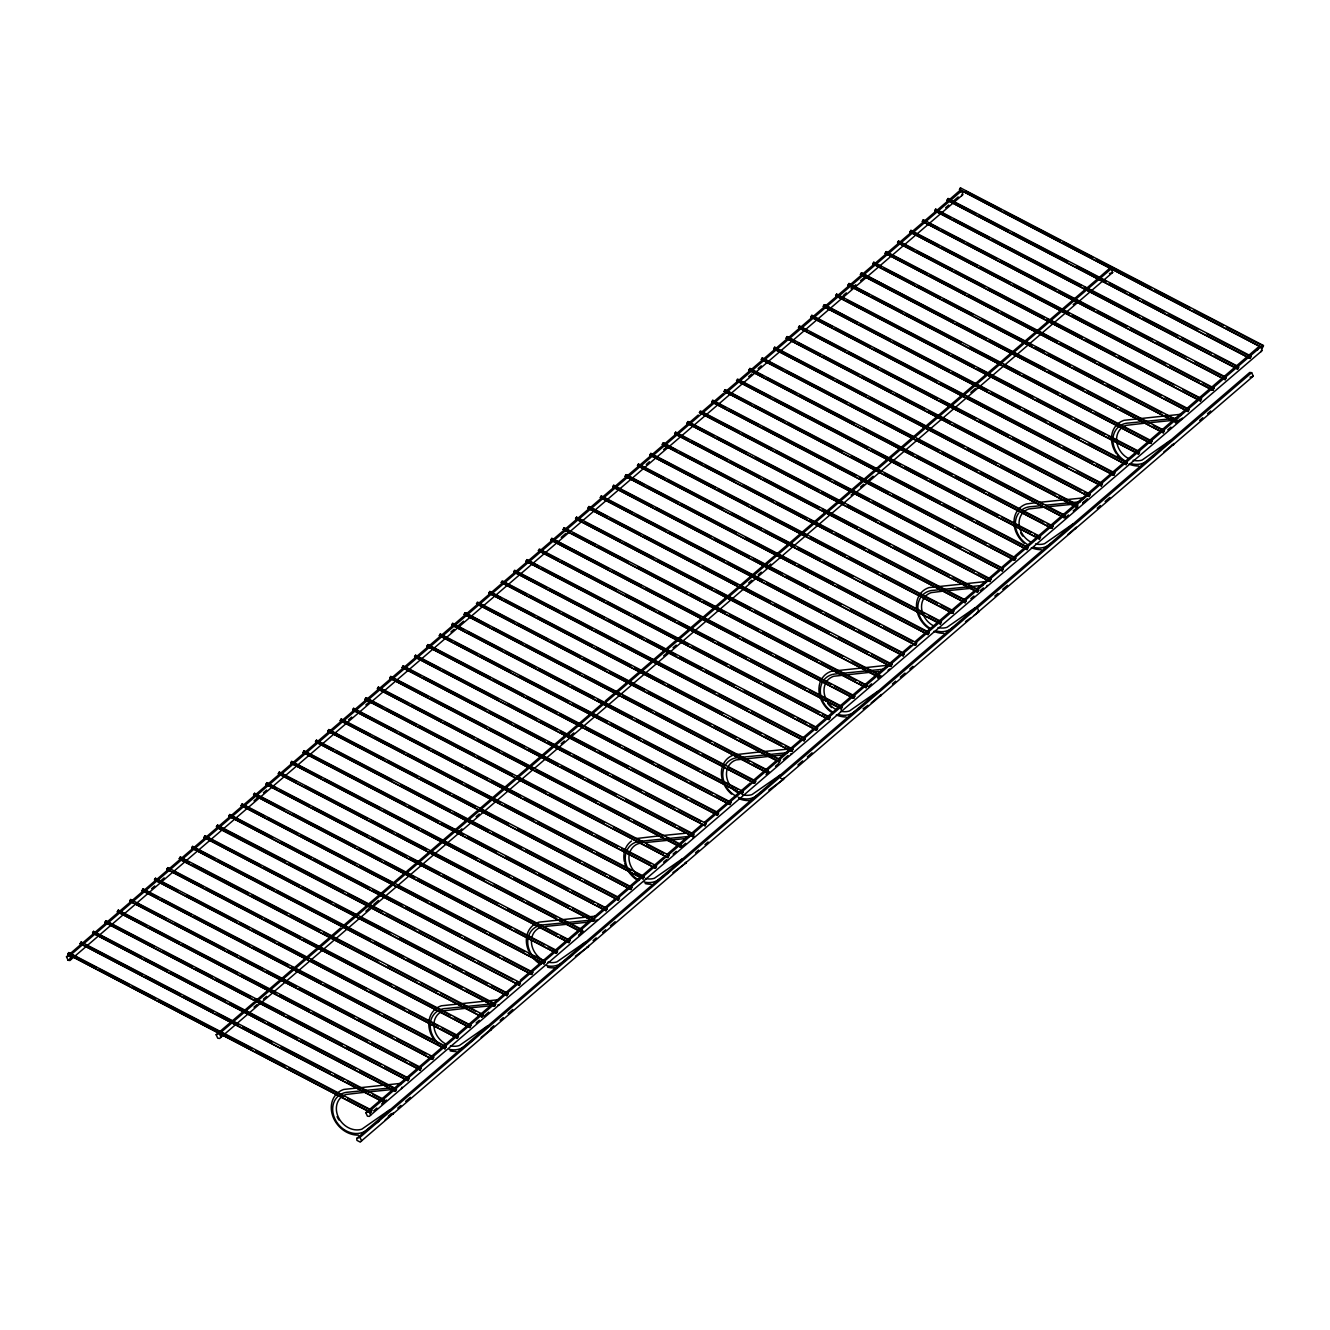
<?xml version="1.0" encoding="UTF-8"?>
<svg xmlns="http://www.w3.org/2000/svg" width="1330" height="1330" viewBox="0 0 1330 1330"><rect width="100%" height="100%" fill="white"/><g stroke="black" fill="none" stroke-linecap="round" stroke-linejoin="round"><path stroke-width="1.5" d="M67.813 954.242L370.704 1112.528L371.801 1110.234L68.794 952.596L68.279 953.294L67.813 954.242L370.704 1112.528M67.996 954.874L68.794 952.596M80.199 943.618L383.09 1101.905L384.187 1099.611L81.18 941.989L80.648 942.671L80.199 943.618L383.09 1101.905M92.585 932.995L395.476 1091.282L396.573 1088.987L93.566 931.366L93.034 932.047L92.585 932.995L395.476 1091.282M92.767 933.627L93.566 931.366M104.97 922.372L407.861 1080.658L408.958 1078.364L105.951 920.742L105.419 921.424L104.97 922.372L407.861 1080.658M105.153 923.003L105.951 920.742M117.356 911.748L420.247 1070.035L421.344 1067.757L118.337 910.119L117.805 910.801L117.356 911.748L420.247 1070.035M117.539 912.397L118.337 910.119M129.742 901.125L432.632 1059.412L433.73 1057.134L130.722 899.496L130.19 900.177L129.742 901.125L432.632 1059.412M142.127 890.518L445.018 1048.805L446.115 1046.511L143.108 888.872L142.576 889.571L142.127 890.518L445.018 1048.805M142.31 891.15L143.108 888.872M154.513 879.895L457.404 1038.181L458.484 1035.887L155.494 878.249L154.962 878.947L154.513 879.895L457.404 1038.181M154.696 880.527L155.494 878.249M166.898 869.271L469.789 1027.558L470.87 1025.264L167.879 867.642L167.347 868.324L166.898 869.271L469.789 1027.558M179.284 858.648L180.548 857.002L179.284 858.648L481.876 1016.951L482.69 1016.253L483.256 1014.64L180.265 857.019M191.67 848.025L494.561 1006.311L495.641 1004.017L192.65 846.395L192.119 847.077L191.67 848.025L494.561 1006.311M191.853 848.656L192.65 846.395M204.055 837.401L506.946 995.688L508.027 993.41L205.036 835.772L204.504 836.454L204.055 837.401L506.946 995.688M204.238 838.05L205.036 835.772M216.441 826.778L217.704 825.132L216.441 826.778L519.033 985.098L519.847 984.383L520.412 982.787L217.422 825.149M228.826 816.171L531.701 974.458L532.798 972.163L229.807 814.525L229.275 815.224L228.826 816.171L531.701 974.458M228.993 816.803L229.807 814.525M241.212 805.548L544.086 963.834L545.184 961.54L242.176 803.918L241.661 804.6L241.212 805.548L544.086 963.834M241.378 806.18L242.176 803.918M253.581 794.924L556.472 953.211L557.569 950.917L254.562 793.295L254.047 793.977L253.581 794.924L556.472 953.211M253.764 795.556L254.562 793.295M265.967 784.301L568.858 942.588L569.955 940.293L266.948 782.672L266.432 783.353L265.967 784.301L568.858 942.588M266.15 784.933L266.948 782.672M278.352 773.678L581.243 931.964L582.341 929.67L279.333 772.048L278.818 772.73L278.352 773.678L581.243 931.964M278.535 774.326L279.333 772.048M290.738 763.054L593.629 921.341L594.726 919.063L291.719 761.425L291.204 762.107L290.738 763.054L593.629 921.341M290.921 763.703L291.719 761.425M303.124 752.431L606.014 910.717L607.112 908.44L304.104 750.802L303.572 751.483L303.124 752.431L606.014 910.717M303.307 753.079L304.104 750.802M315.509 741.824L618.4 900.111L619.497 897.817L316.49 740.178L315.958 740.876L315.509 741.824L618.4 900.111M315.692 742.456L316.49 740.178M327.895 731.201L630.786 889.487L631.883 887.193L328.876 729.572L328.344 730.253L327.895 731.201L630.786 889.487M328.078 731.832L328.876 729.572M340.281 720.577L643.171 878.864L644.269 876.57L341.261 718.948L340.729 719.63L340.281 720.577L643.171 878.864M340.463 721.209L341.261 718.948M352.666 709.954L655.557 868.241L656.654 865.946L353.647 708.325L353.115 709.006L352.666 709.954L655.557 868.241M352.849 710.586L353.647 708.325M365.052 699.331L667.943 857.617L669.04 855.323L366.033 697.701L365.501 698.383L365.052 699.331L667.943 857.617M365.235 699.979L366.033 697.701M377.437 688.707L680.328 846.994L681.426 844.716L378.418 687.078L377.886 687.76L377.437 688.707L680.328 846.994M377.62 689.356L378.418 687.078M389.823 678.101L692.714 836.37L693.794 834.093L390.804 676.455L390.272 677.136L389.823 678.101L692.714 836.37M390.006 678.732L390.804 676.455M402.209 667.477L705.1 825.764L706.18 823.47L403.19 665.831L402.658 666.53L402.209 667.477L705.1 825.764M402.392 668.109L403.19 665.831M414.594 656.854L717.485 815.14L718.566 812.846L415.575 655.225L415.043 655.906L414.594 656.854L717.485 815.14M414.777 657.486L415.575 655.225M426.98 646.23L729.871 804.517L730.951 802.223L427.961 644.601L427.429 645.283L426.98 646.23L729.871 804.517M427.163 646.862L427.961 644.601M439.365 635.607L742.256 793.894L743.337 791.599L440.346 633.978L439.814 634.659L439.365 635.607L742.256 793.894M451.751 624.984L754.625 783.27L755.723 780.976L452.732 623.354L452.2 624.036L451.751 624.984L754.625 783.27M464.137 614.36L767.011 772.647L768.108 770.369L465.118 612.731L464.586 613.413L464.137 614.36L767.011 772.647M476.522 603.754L779.397 762.024L780.494 759.746L477.487 602.108L476.971 602.789L476.522 603.754L779.397 762.024M488.891 593.13L791.782 751.417L792.88 749.123L489.872 591.484L489.357 592.183L488.891 593.13L791.782 751.417M501.277 582.507L804.168 740.793L805.265 738.499L502.258 580.877L501.743 581.559L501.277 582.507L804.168 740.793M513.663 571.883L816.554 730.17L817.651 727.876L514.644 570.254L514.128 570.936L513.663 571.883L816.554 730.17M526.048 561.26L828.939 719.547L830.036 717.252L527.029 559.631L526.514 560.312L526.048 561.26L828.939 719.547M538.434 550.637L841.325 708.923L842.422 706.646L539.415 549.007L538.883 549.689L538.434 550.637L841.325 708.923M550.82 540.013L853.71 698.3L854.808 696.022L551.8 538.384L551.268 539.066L550.82 540.013L853.71 698.3M563.205 529.407L866.096 687.693L867.193 685.399L564.186 527.761L563.654 528.459L563.205 529.407L866.096 687.693M575.591 518.783L878.482 677.07L879.579 674.776L576.572 517.154L576.04 517.836L575.591 518.783L878.482 677.07M587.976 508.16L890.867 666.446L891.965 664.152L588.957 506.531L588.425 507.212L587.976 508.16L890.867 666.446M600.362 497.536L903.253 655.823L904.35 653.529L601.343 495.907L600.811 496.589L600.362 497.536L903.253 655.823M612.748 486.913L915.639 645.2L916.719 642.905L613.729 485.284L613.197 485.965L612.748 486.913L915.639 645.2M625.133 476.29L928.024 634.576L929.105 632.299L626.114 474.66L625.582 475.342L625.133 476.29L928.024 634.576M637.519 465.666L940.41 623.953L941.49 621.675L638.5 464.037L637.968 464.719L637.519 465.666L940.41 623.953M637.702 466.315L638.5 464.037M649.905 455.06L952.795 613.346L953.876 611.052L650.885 453.414L650.353 454.112L649.905 455.06L952.795 613.346M662.29 444.436L965.181 602.723L966.262 600.429L663.271 442.807L662.739 443.488L662.29 444.436L965.181 602.723M674.676 433.813L977.55 592.099L978.647 589.805L675.657 432.183L675.125 432.865L674.676 433.813L977.55 592.099M674.859 434.445L675.657 432.183M687.061 423.189L989.936 581.476L991.033 579.182L688.042 421.56L687.51 422.242L687.061 423.189L989.936 581.476M699.447 412.566L1002.321 570.853L1003.418 568.558L700.428 410.937L699.896 411.618L699.447 412.566L1002.321 570.853M711.816 401.943L1014.707 560.229L1015.804 557.952L712.797 400.313L712.282 400.995L711.816 401.943L1014.707 560.229M711.999 402.591L712.797 400.313M724.202 391.319L1027.092 549.606L1028.19 547.328L725.183 389.69L724.667 390.372L724.202 391.319L1027.092 549.606M724.385 391.968L725.183 389.69M736.587 380.713L1039.478 538.999L1040.575 536.705L737.568 379.067L737.053 379.765L736.587 380.713L1039.478 538.999M748.973 370.089L1051.864 528.376L1052.961 526.082L749.954 368.46L749.438 369.142L748.973 370.089L1051.864 528.376M749.156 370.721L749.954 368.46M761.359 359.466L1064.249 517.752L1065.347 515.458L762.339 357.837L761.824 358.518L761.359 359.466L1064.249 517.752M761.541 360.098L762.339 357.837M773.744 348.842L1076.635 507.129L1077.732 504.835L774.725 347.213L774.193 347.895L773.744 348.842L1076.635 507.129M786.13 338.219L1089.021 496.506L1090.118 494.211L787.111 336.59L786.579 337.271L786.13 338.219L1089.021 496.506M798.515 327.596L1101.406 485.882L1102.504 483.605L799.496 325.966L798.964 326.648L798.515 327.596L1101.406 485.882M798.698 328.244L799.496 325.966M810.901 316.989L1113.792 475.259L1114.889 472.981L811.882 315.343L811.35 316.025L810.901 316.989L1113.792 475.259M811.084 317.621L811.882 315.343M823.287 306.365L1126.178 464.652L1127.275 462.358L824.268 304.72L823.736 305.418L823.287 306.365L1126.178 464.652M835.672 295.742L1138.563 454.029L1139.66 451.735L836.653 294.113L836.121 294.795L835.672 295.742L1138.563 454.029M835.855 296.374L836.653 294.113M848.058 285.119L1150.949 443.405L1152.029 441.111L849.039 283.49L848.507 284.171L848.058 285.119L1150.949 443.405M848.241 285.75L849.039 283.49M860.443 274.495L1163.334 432.782L1164.415 430.488L861.424 272.866L860.892 273.548L860.443 274.495L1163.334 432.782M872.829 263.872L1175.72 422.159L1176.801 419.864L873.81 262.243L873.278 262.924L872.829 263.872L1175.72 422.159M873.012 264.52L873.81 262.243M885.215 253.249L1188.106 411.535L1189.186 409.258L886.196 251.619L885.664 252.301L885.215 253.249L1188.106 411.535M885.398 253.897L886.196 251.619M897.6 242.642L1200.491 400.929L1201.572 398.634L898.581 240.996L898.049 241.694L897.6 242.642L1200.491 400.929M897.783 243.274L898.581 240.996M909.986 232.019L1212.86 390.305L1213.958 388.011L910.967 230.373L910.435 231.071L909.986 232.019L1212.86 390.305M910.169 232.65L910.967 230.373M922.372 221.395L1225.246 379.682L1226.343 377.388L923.352 219.766L922.821 220.447L922.372 221.395L1225.246 379.682M934.757 210.772L1237.632 369.058L1238.729 366.764L935.722 209.143L935.206 209.824L934.757 210.772L1237.632 369.058M934.924 211.404L935.722 209.143M947.126 200.148L1250.017 358.435L1251.114 356.141L948.107 198.519L947.592 199.201L947.126 200.148L1250.017 358.435M947.309 200.78L948.107 198.519M959.512 189.525L1262.403 347.812L1263.5 345.534L960.493 187.896L959.977 188.577L959.512 189.525L1262.403 347.812M389.657 1110.899L391.303 1109.503M385.185 1119.91L393.68 1112.611M487.179 1027.275L488.825 1025.862M481.094 1037.466L491.219 1028.971M584.718 943.635L586.364 942.222M575.358 956.203L588.409 946.677L588.741 945.331M682.24 859.995L682.573 858.631L654.41 878.265A19.385 16.176 49.4 0 1 645.482 878.482M672.88 872.563L685.948 863.037L686.263 861.69M779.779 776.354L781.425 774.941M768.773 790.103L783.47 779.397L783.802 778.05M877.301 692.714L878.947 691.301M871.216 702.905L881.325 694.41M974.84 609.074L976.469 607.66M973.643 615.69L978.531 612.116L978.015 608.924M1072.362 525.433L1074.008 524.02M1067.907 534.427L1076.386 527.129M1169.901 441.793L1171.531 440.38M1163.8 451.984L1173.925 443.488M399.432 1084.914L401.078 1083.501M401.411 1088.605L402.026 1087.159M496.955 1001.274L498.6 999.861M594.493 917.634L596.123 916.22M597.087 919.878L595.441 921.274M692.016 833.993L693.662 832.58M694.609 836.238L692.98 837.634M789.555 750.353L790.17 748.89M887.077 666.712L888.723 665.316M889.67 668.957L888.041 670.353M984.599 583.072L986.245 581.676M986.577 586.763L987.209 585.316M1082.138 499.432L1083.784 498.035M1084.731 501.676L1083.102 503.073M1179.66 415.791L1181.306 414.395M1181.639 419.499L1182.27 418.036M370.521 1111.88L371.502 1110.251M382.907 1101.257L383.888 1099.627M395.293 1090.65L396.274 1089.004M407.678 1080.026L408.659 1078.397M420.064 1069.403L421.045 1067.774M432.45 1058.78L433.43 1057.15M444.835 1048.156L445.816 1046.527M457.221 1037.533L458.202 1035.904M469.606 1026.91L470.587 1025.28M481.992 1016.303L482.973 1014.657M494.378 1005.679L495.358 1004.05M506.763 995.056L507.744 993.427M519.149 984.433L520.13 982.803M531.535 973.809L532.515 972.18M543.904 963.186L544.884 961.557M556.289 952.579L557.27 950.933M568.675 941.956L569.656 940.31M581.06 931.333L582.041 929.703M593.446 920.709L594.427 919.08M605.832 910.086L606.812 908.457M618.217 899.462L619.198 897.833M630.603 888.839L631.584 887.21M642.989 878.232L643.969 876.586M655.374 867.609L656.355 865.963M667.76 856.986L668.741 855.356M680.145 846.362L681.126 844.733M692.531 835.739L693.512 834.11M704.917 825.115L705.898 823.486M717.302 814.492L718.283 812.863M729.688 803.885L730.669 802.239M742.074 793.262L743.054 791.633M754.459 782.639L755.44 781.009M766.845 772.015L767.809 770.386M779.214 761.392L780.195 759.763M791.599 750.768L792.58 749.139M803.985 740.145L804.966 738.516M816.371 729.538L817.351 727.892M828.756 718.915L829.737 717.286M841.142 708.292L842.123 706.662M853.528 697.668L854.508 696.039M865.913 687.045L866.894 685.415M878.299 676.421L879.28 674.792M890.684 665.815L891.665 664.169M903.07 655.191L904.051 653.545M915.456 644.568L916.437 642.939M927.841 633.945L928.822 632.315M940.227 623.321L941.208 621.692M952.613 612.698L953.593 611.069M964.998 602.074L965.979 600.445M977.384 591.468L978.365 589.822M989.769 580.844L990.75 579.198M1002.155 570.221L1003.119 568.592M1014.524 559.598L1015.505 557.968M1026.91 548.974L1027.89 547.345M1039.295 538.351L1040.276 536.721M1051.681 527.727L1052.662 526.098M1064.066 517.121L1065.047 515.475M1076.452 506.497L1077.433 504.851M1088.838 495.874L1089.819 494.245M1101.223 485.251L1102.204 483.621M1113.609 474.627L1114.59 472.998M1125.995 464.004L1126.976 462.375M1138.38 453.38L1139.361 451.751M1150.766 442.774L1151.747 441.128M1163.151 432.15L1164.132 430.521M1175.537 421.527L1176.518 419.898M1187.923 410.904L1188.904 409.274M1200.308 400.28L1201.289 398.651M1212.694 389.657L1213.675 388.028M1225.08 379.033L1226.061 377.404M1237.449 368.427L1238.429 366.781M1249.834 357.803L1250.815 356.174M1262.22 347.18L1263.201 345.551M80.382 944.25L81.18 941.989M129.924 901.773L130.722 899.496M167.081 869.903L167.879 867.642M439.548 636.239L440.346 633.978M451.917 625.632L452.732 623.354M489.074 593.762L489.872 591.484M526.231 561.892L527.029 559.631M563.388 530.038L564.186 527.761M575.774 519.415L576.572 517.154M600.545 498.168L601.343 495.907M612.931 487.545L613.729 485.284M650.087 455.691L650.885 453.414M687.228 423.821L688.042 421.56M773.927 349.474L774.725 347.213M922.538 222.027L923.352 219.766M959.695 190.173L960.493 187.896M66.5 956.785L69.692 955.755L71.271 959.263L70.008 960.509L68.096 960.293L66.5 956.785L476.123 605.499M961.706 195.793L962.837 192.584L959.462 190.838L950.318 198.835M216.158 1034.723L219.35 1033.693L220.946 1037.217L219.683 1038.447L217.754 1038.231L216.158 1034.723L253.98 1002.305M1099.993 276.773L1109.137 268.776L1111.049 268.993L1112.645 272.5L1109.453 273.531M365.833 1112.661L369.025 1111.647L370.604 1115.155L369.341 1116.402L367.413 1116.186L365.833 1112.661L517.071 982.97M356.773 1138.397L359.965 1137.366L361.544 1140.874L360.28 1142.121L356.906 1140.359L356.773 1138.397L1249.735 372.45L1251.663 372.666L1253.242 376.174L1250.067 377.205M1088.954 492.532L1258.795 346.714L1262.17 348.477L1261.04 351.685M479.265 602.806L562.773 531.185M565.915 528.492L587.976 509.573M591.119 506.88L674.626 435.259M677.768 432.566L698.25 414.993M701.409 412.3L723.454 393.381M726.612 390.688L761.275 360.962M764.418 358.252L786.479 339.333M789.621 336.64L835.323 297.454M838.465 294.761L860.527 275.842M863.669 273.132L873.128 265.036M876.271 262.326L947.176 201.528M71.271 954.408L961.39 191.055M68.096 960.293L71.238 957.583M151.587 888.689L154.745 885.98M161.046 880.576L164.189 877.883M253.997 800.86L257.139 798.166M263.44 792.763L266.599 790.053M348.51 719.796L351.669 717.103M365.85 704.933L368.992 702.24M450.92 631.983L454.079 629.273M458.8 625.233L463.522 621.177M561.21 537.403L565.932 533.347M646.28 464.453L649.422 461.743M663.604 449.59L666.762 446.88M748.674 376.623L751.832 373.93M758.133 368.526L761.292 365.817M843.203 295.559L846.362 292.866M851.084 288.81L855.805 284.753M860.543 280.697L865.265 276.657M945.613 207.746L948.755 205.036M953.494 200.996L958.215 196.94M71.271 959.263L962.97 194.562M257.122 999.595L266.582 991.482M269.724 988.788L279.184 980.676M282.326 977.982L291.785 969.869M294.944 967.176L304.387 959.063M307.546 956.37L340.63 927.991M343.772 925.281L365.833 906.378M368.975 903.668L391.037 884.749M394.195 882.056L403.638 873.943M406.797 871.25L477.686 810.452M480.845 807.742L564.336 736.138M567.494 733.429L602.141 703.72M605.3 701.01L997.583 364.586M1000.742 361.893L1084.233 290.289M1087.391 287.579L1096.834 279.483M220.93 1032.346L1111.049 268.993M253.997 1007.159L257.139 1004.466M263.44 999.063L266.599 996.353M365.85 911.233L368.992 908.54M373.73 904.483L378.452 900.427M458.8 831.516L461.942 828.823M476.123 816.67L479.282 813.96M561.194 743.703L564.352 741.01M570.653 735.59L573.812 732.896M663.604 655.889L666.762 653.18M673.063 647.777L676.205 645.083M748.674 582.922L751.832 580.229M758.133 574.826L761.275 572.116M766.014 568.06L770.735 564.02M851.084 495.109L854.226 492.399M860.527 486.996L863.685 484.303M868.407 480.246L873.145 476.19M970.817 392.433L975.538 388.377M1073.227 304.603L1076.369 301.91M220.946 1037.217L1112.645 272.5M520.23 980.26L591.119 919.462M594.277 916.769L614.743 899.196M617.901 896.503L663.587 857.318M666.746 854.608L701.392 824.883M704.551 822.189L750.236 783.004M753.395 780.311L775.44 761.392M778.599 758.682L788.042 750.586M791.2 747.876L800.66 739.779M803.802 737.069L813.262 728.956M816.404 726.263L885.73 666.812M890.452 662.756L899.911 654.659M903.053 651.949L910.934 645.2M915.655 641.143L973.959 591.152M977.101 588.458L999.163 569.539M1002.305 566.829L1011.764 558.733M1014.906 556.023L1047.99 527.661M1051.149 524.951L1085.812 495.226M370.588 1110.284L1260.724 346.931M373.713 1110.783L376.872 1108.073M381.594 1104.016L386.332 1099.976M476.123 1022.953L479.282 1020.26M484.004 1016.203L488.725 1012.147M578.533 935.14L583.255 931.083M663.604 862.189L666.746 859.479M673.063 854.076L676.205 851.366M680.927 847.326L685.665 843.27M766.014 774.359L769.156 771.666M775.457 766.263L778.615 763.553M783.337 759.496L788.058 755.44M868.407 686.546L871.566 683.836M877.866 678.433L881.009 675.74M970.817 598.716L973.959 596.023M980.26 590.62L983.419 587.91M1065.347 517.653L1068.489 514.959M1073.21 510.903L1077.948 506.846M1082.67 502.79L1087.391 498.75M1167.74 429.839L1170.899 427.13M1175.62 423.09L1180.342 419.033M370.604 1115.155L1262.303 350.455M359.965 1137.366L1251.663 372.666M388.294 1116.236L391.436 1113.543M397.753 1108.139L400.895 1105.429M405.617 1101.373L410.355 1097.316M490.704 1028.423L493.846 1025.713M500.147 1020.31L503.305 1017.616M508.027 1013.56L512.748 1009.503M593.097 940.593L596.256 937.899M602.557 932.496L605.699 929.786M610.437 925.73L615.158 921.69M695.507 852.779L698.649 850.07M704.95 844.666L708.109 841.973M797.9 764.966L802.638 760.91M807.36 756.853L812.081 752.797M892.43 683.903L895.589 681.193M900.31 677.136L905.032 673.08M909.77 669.04L912.912 666.33M994.84 596.073L997.982 593.38M1002.72 589.323L1007.442 585.267M1097.25 508.26L1100.392 505.55M1105.114 501.493L1109.852 497.453M1199.643 420.43L1202.802 417.736M1207.524 413.68L1210.682 410.97M361.544 1140.874L1253.242 376.174M1170.217 440.446L1142.054 460.08A19.385 16.176 49.4 0 1 1133.127 460.28M1151.265 457.836L1154.507 455.475M1072.695 524.087L1044.532 543.704A19.385 16.176 49.4 0 1 1035.588 543.92M1052.113 542.673L1048.855 545.034A22.178 18.504 49.4 0 1 1034.274 547.445M975.156 607.727L946.993 627.344A19.385 16.176 49.4 0 1 938.066 627.561M956.203 625.117L951.332 628.674A22.178 18.504 49.4 0 1 936.752 631.085M965.48 621.642L970.368 618.068M877.634 691.367L849.471 710.985A19.385 16.176 49.4 0 1 840.543 711.201M860.294 707.577L853.793 712.315A22.178 18.504 49.4 0 1 839.213 714.725M863.054 708.857L867.941 705.282M780.095 775.008L751.932 794.625A19.385 16.176 49.4 0 1 743.005 794.841M764.384 790.037L756.271 795.955A22.178 18.504 49.4 0 1 738.217 797.219M668.491 872.497L658.732 879.596A22.178 18.504 49.4 0 1 644.152 882.006M585.05 942.272L556.871 961.906A19.385 16.176 49.4 0 1 547.943 962.122M572.582 954.94L561.21 963.236A22.178 18.504 49.4 0 1 546.63 965.647M487.512 1025.912L459.349 1045.546A19.385 16.176 49.4 0 1 450.421 1045.762M473.43 1039.777L463.688 1046.876A22.178 18.504 49.4 0 1 449.108 1049.287M389.989 1109.553L361.827 1129.187A19.385 16.176 49.4 0 1 338.202 1116.901A19.385 16.176 49.4 0 1 346.116 1094.457L364.902 1092.263M371.02 1126.959L366.149 1130.517A22.178 18.504 49.4 0 1 334.778 1118.613A22.178 18.504 49.4 0 1 348.793 1092.113L389.407 1088.04M375.891 1123.401L379.133 1121.04M636.438 838.515L658.067 836.005M641.758 843.02L638.699 843.536A19.385 16.176 49.4 0 0 635.59 872.846M443.638 1010.817L466.481 1008.223M1180.292 414.345L1124.083 420.313A24.987 20.848 49.4 0 0 1116.269 453.48M1177.782 418.119L1129.02 422.99A22.178 18.504 49.4 0 0 1121.057 425.135M1145.13 423.156L1126.344 425.334A19.385 16.176 49.4 0 0 1123.734 426.481M1151.215 422.541L1171.497 420.513M1035.97 502.657L1026.544 503.954A24.987 20.848 49.4 0 0 1018.913 508.825M1040.043 502.258L1082.753 497.985M1041.656 505.616L1031.498 506.63A22.178 18.504 49.4 0 0 1022.155 509.639M1045.713 505.217L1080.243 501.759M1045.58 506.996L1028.822 508.974A19.385 16.176 49.4 0 0 1019.412 526.746M1049.636 506.58L1071.947 504.353M985.231 581.609L929.022 587.594A24.987 20.848 49.4 0 0 920.227 593.862M982.72 585.399L933.959 590.271A22.178 18.504 49.4 0 0 922.205 595.424M943.984 591.035L931.283 592.615A19.385 16.176 49.4 0 0 925.364 596.389M948.041 590.636L972.38 588.192M887.692 665.249L831.483 671.234A24.987 20.848 49.4 0 0 818.931 689.588A24.987 20.848 49.4 0 0 831.666 712.431M883.153 669.239L836.437 673.911A22.178 18.504 49.4 0 0 823.652 680.312M870.801 672.232L833.76 676.255A19.385 16.176 49.4 0 0 826.928 681.11M874.857 671.833L878.914 671.434M759.663 751.949L733.961 754.875A24.987 20.848 49.4 0 0 723.271 764.318M763.719 751.55L788.141 749.106M787.659 752.68L738.898 757.551A22.178 18.504 49.4 0 0 724.168 782.306M783.403 754.858L736.221 759.895A19.385 16.176 49.4 0 0 727.942 767.211M662.124 835.589L686.546 833.145M641.376 841.192L690.12 836.321M645.316 842.572L685.881 838.499M595.109 916.171L538.899 922.155A24.987 20.848 49.4 0 0 528.725 951.083M590.57 920.161L543.854 924.832A22.178 18.504 49.4 0 0 538.866 925.663M545.749 926.412L568.076 924.167M572.133 923.768L588.359 922.139M497.586 999.811L441.377 1005.796A24.987 20.848 49.4 0 0 429.058 1020.709M491.003 1004L446.315 1008.473A22.178 18.504 49.4 0 0 430.405 1022.537M470.537 1007.808L490.82 1005.779M400.047 1083.451L343.838 1089.436A24.987 20.848 49.4 0 0 332.517 1115.371A24.987 20.848 49.4 0 0 358.485 1135.138M370.987 1091.664L393.298 1089.42M861.424 272.866L953.327 321.278M824.268 304.72L857.468 322.558M787.111 336.59L794.625 341.045M663.271 442.807L676.288 450.122M626.114 474.66L644.634 484.851M588.957 506.531L607.477 516.722M551.8 538.384L608.857 568.642M465.118 612.731L489.141 625.798M1172.279 444.902L1173.592 444.835M1074.756 528.542L1076.07 528.476M977.217 612.182L978.531 612.116M879.695 695.823L881.009 695.756M783.47 779.397L780.627 778.2M684.634 863.103L685.948 863.037M587.095 946.744L588.409 946.677M489.573 1030.384L490.886 1030.318M392.034 1114.025L393.348 1113.958M790.502 753.994L791.533 754.043M497.919 1004.915L498.933 1004.965M966.178 191.404L1001.041 209.558M1004.715 211.47L1059.744 240.132M1063.418 242.043L1092.778 257.322M1096.435 259.234L1151.481 287.895M1155.155 289.807L1190.001 307.962M1193.675 309.873L1223.018 325.168M1226.692 327.08L1263.384 346.182M948.29 199.151L975.821 213.482M979.479 215.394L1008.838 230.689M1012.512 232.6L1067.541 261.262M1076.718 266.033L1106.078 281.328M1109.735 283.24L1126.244 291.835M1129.918 293.747L1139.095 298.519M1142.769 300.43L1164.781 311.902M1168.438 313.813L1197.798 329.092M1206.975 333.88L1250.998 356.806M935.904 209.774L950.584 217.422M954.258 219.334L989.121 237.488M992.779 239.4L1080.841 285.252M1084.515 287.164L1139.544 315.825M1143.218 317.737L1178.081 335.892M1181.738 337.803L1211.098 353.098M1214.772 355.01L1238.612 367.429M929.022 223.257L938.199 228.045M941.873 229.957L963.884 241.412M967.558 243.324L996.902 258.619M1000.576 260.53L1055.621 289.192M1059.278 291.104L1094.141 309.258M1097.815 311.17L1127.158 326.449M1130.833 328.36L1152.844 339.832M1156.518 341.744L1185.878 357.022M1195.038 361.81L1224.398 377.088M911.133 231.021L938.664 245.352M942.322 247.264L977.184 265.418M980.858 267.33L1010.202 282.608M1013.876 284.52L1068.921 313.182M1072.579 315.094L1166.144 363.822M1169.818 365.733L1199.178 381.028M1202.835 382.94L1213.841 388.659M898.764 241.644L913.427 249.275M917.101 251.187L951.964 269.342M955.622 271.254L984.981 286.549M988.655 288.46L1043.684 317.122M1047.358 319.034L1082.221 337.188M1085.879 339.1L1115.238 354.379M1118.912 356.29L1173.941 384.952M1183.118 389.74L1201.456 399.283M886.379 252.268L926.727 273.282M930.402 275.194L965.264 293.348M968.922 295.26L998.281 310.538M1001.955 312.45L1056.984 341.112M1060.658 343.024L1095.521 361.178M1099.178 363.09L1161.555 395.575M1165.23 397.487L1187.241 408.958M873.993 262.875L881.325 266.698M884.999 268.61L914.342 283.905M918.016 285.817L940.027 297.272M943.702 299.184L973.061 314.478M982.222 319.25L1031.764 345.052M1035.438 346.964L1044.599 351.735M1048.273 353.647L1070.284 365.118M1073.958 367.03L1103.318 382.309M1106.976 384.22L1162.021 412.882M1165.678 414.794L1176.701 420.529M957.002 323.19L986.361 338.468M990.019 340.38L1045.064 369.042M1048.738 370.954L1083.584 389.108M1087.258 391.02L1116.618 406.315M1120.276 408.227L1149.635 423.505M1153.31 425.417L1164.315 431.153M849.222 284.121L869.404 294.628M873.062 296.54L902.422 311.835M906.096 313.747L961.125 342.409M970.302 347.18L999.661 362.475M1003.319 364.387L1019.827 372.982M1023.502 374.894L1058.364 393.048M1062.022 394.96L1091.381 410.238M1095.055 412.15L1150.084 440.812M836.836 294.745L844.168 298.568M847.842 300.48L948.739 353.032M952.413 354.944L974.425 366.398M978.099 368.31L1033.127 396.972M1036.802 398.884L1071.664 417.038M1075.322 418.95L1104.681 434.245M1108.355 436.157L1137.699 451.435M861.142 324.47L890.485 339.765M894.159 341.677L949.204 370.339M952.862 372.25L987.725 390.405M991.399 392.317L1020.742 407.595M1024.416 409.507L1046.427 420.978M1050.101 422.89L1079.461 438.169M1088.622 442.957L1127.158 463.006M812.065 315.991L832.248 326.498M835.905 328.41L870.768 346.565M874.442 348.477L936.819 380.962M940.476 382.874L962.504 394.328M966.162 396.24L1059.727 444.968M1063.401 446.88L1092.761 462.175M1096.419 464.087L1112.944 472.682M799.679 326.598L807.011 330.422M810.685 332.334L845.548 350.488M849.205 352.4L878.565 367.695M882.239 369.607L937.268 398.269M940.942 400.18L975.804 418.335M979.462 420.247L1008.822 435.525M1012.496 437.437L1067.524 466.099M1076.702 470.887L1100.558 483.305M798.299 342.957L820.311 354.428M823.985 356.34L858.848 374.495M862.505 376.407L891.865 391.685M895.539 393.597L924.882 408.892M928.556 410.804L950.568 422.258M954.242 424.17L1080.825 490.105M1084.499 492.017L1090.002 494.876M778.582 349.757L833.611 378.418M837.285 380.33L866.645 395.625M870.302 397.537L925.348 426.199M929.022 428.11L963.868 446.265M967.542 448.177L996.902 463.455M1000.559 465.367L1055.604 494.029M1059.278 495.94L1077.616 505.5M762.522 358.468L782.705 368.975M786.379 370.887L846.911 402.425M850.585 404.337L879.945 419.615M883.602 421.527L912.962 436.822M916.636 438.734L938.648 450.188M942.322 452.1L977.168 470.255M980.842 472.167L1043.219 504.652M1046.893 506.564L1063.401 515.159M750.137 369.092L762.988 375.775M766.645 377.687L796.005 392.982M799.679 394.894L854.708 423.555M863.885 428.327L913.411 454.129M917.085 456.04L951.948 474.195M955.622 476.107L984.965 491.385M988.639 493.297L1043.668 521.958M1047.342 523.87L1052.845 526.746M741.425 381.627L770.785 396.905M774.442 398.817L868.008 447.545M871.682 449.457L901.025 464.752M904.699 466.664L926.711 478.118M930.385 480.03L965.248 498.185M968.905 500.097L998.265 515.392M1001.939 517.287L1031.282 532.582M1034.956 534.494L1040.459 537.353M725.365 390.338L751.051 403.705M754.725 405.617L784.085 420.912M787.742 422.824L842.788 451.485M851.965 456.257L881.308 471.551M884.982 473.463L940.011 502.125M943.685 504.037L973.045 519.315M976.702 521.227L1026.245 547.029M712.98 400.945L725.831 407.645M729.488 409.557L758.848 424.835M762.522 426.747L856.088 475.475M859.745 477.387L889.105 492.682M892.779 494.594L953.311 526.115M956.985 528.027L986.345 543.322M990.002 545.217L1015.688 558.6M704.268 413.48L739.131 431.635M742.788 433.547L772.148 448.842M775.822 450.754L830.851 479.415M834.525 481.327L869.388 499.482M873.045 501.393L961.108 547.245M970.285 552.017L1003.302 569.223M691.883 424.104L713.894 435.575M717.568 437.487L746.928 452.765M756.088 457.553L818.465 490.038M822.139 491.934L844.151 503.405M847.825 505.317L877.185 520.612M880.842 522.524L974.408 571.252M978.082 573.147L989.088 578.883M675.823 432.815L688.674 439.499M692.348 441.41L727.194 459.565M730.868 461.477L760.228 476.772M763.886 478.684L818.931 507.345M822.605 509.257L857.451 527.412M861.125 529.323L890.485 544.602M894.142 546.514L949.188 575.175M952.862 577.087L978.531 590.47M679.963 452.034L701.974 463.505M705.648 465.417L734.991 480.695M744.168 485.483L773.528 500.762M777.186 502.674L806.545 517.969M810.219 519.864L832.231 531.335M835.905 533.247L865.248 548.542M868.922 550.454L966.162 601.077M652.897 455.01L656.571 456.921M660.229 458.833L715.274 487.495M718.948 489.407L748.291 504.702M751.965 506.614L806.994 535.275M810.668 537.187L845.531 555.342M849.205 557.253L878.548 572.532M882.222 574.444L937.251 603.105M940.925 605.017L951.931 610.753M638.683 464.685L664.368 478.052M668.026 479.964L723.071 508.625M732.248 513.413L761.591 528.692M765.265 530.604L794.625 545.899M798.283 547.794L820.294 559.265M823.968 561.177L853.328 576.472M862.505 581.243L924.865 613.729M928.539 615.64L939.545 621.376M648.308 486.763L677.668 502.058M681.326 503.97L736.371 532.632M745.548 537.403L795.074 563.205M798.748 565.117L833.594 583.271M837.268 585.183L866.628 600.462M870.286 602.374L929.005 632.947M615.74 486.88L619.414 488.792M623.088 490.704L652.432 505.982M656.106 507.894L711.134 536.555M714.808 538.467L749.671 556.622M753.329 558.534L782.688 573.829M786.363 575.724L808.374 587.195M812.048 589.107L841.391 604.402M850.568 609.173L879.928 624.452M883.586 626.364L912.945 641.659M603.355 497.503L632.714 512.782M636.372 514.693L665.731 529.988M669.406 531.9L724.434 560.562M728.109 562.474L762.971 580.628M766.629 582.523L821.674 611.202M825.348 613.113L854.691 628.392M858.365 630.304L902.388 653.23M611.152 518.634L640.511 533.912M644.169 535.824L699.214 564.485M702.888 566.397L737.734 584.552M741.409 586.464L770.768 601.759M774.426 603.654L829.471 632.332M838.648 637.103L867.991 652.382M871.665 654.293L891.848 664.817M578.583 518.733L582.257 520.645M585.932 522.557L620.778 540.712M624.452 542.623L653.811 557.918M657.469 559.83L712.514 588.492M716.188 590.404L751.034 608.558M754.708 610.453L842.771 656.322M851.948 661.093L879.463 675.424M566.198 529.357L569.872 531.269M573.546 533.18L595.557 544.652M599.231 546.563L628.575 561.842M637.752 566.613L687.294 592.415M690.952 594.327L700.129 599.099M703.803 601.01L725.814 612.482M729.488 614.394L758.832 629.688M762.506 631.584L817.534 660.262M821.208 662.174L856.071 680.312M859.745 682.224L867.077 686.047M612.532 570.553L641.875 585.848M645.549 587.76L700.577 616.422M704.252 618.334L739.114 636.488M742.788 638.383L772.132 653.678M775.806 655.59L830.834 684.252M834.509 686.164L854.691 696.671M541.426 550.603L557.952 559.199M561.609 561.11L616.655 589.772M625.832 594.543L655.175 609.838M658.849 611.75L675.357 620.345M679.032 622.257L713.878 640.412M717.552 642.324L746.911 657.619M750.569 659.514L805.614 688.192M809.288 690.104L842.306 707.294M529.041 561.227L538.218 565.998M541.892 567.91L604.269 600.395M607.943 602.307L629.955 613.778M633.629 615.69L688.657 644.352M692.332 646.264L727.178 664.418M730.852 666.313L760.211 681.608M763.869 683.52L818.914 712.182M822.588 714.094L829.92 717.917M516.672 571.85L546.015 587.129M549.689 589.04L604.718 617.702M608.392 619.614L643.255 637.768M646.912 639.68L676.272 654.958M679.946 656.87L701.957 668.342M705.632 670.254L734.975 685.549M744.152 690.32L793.694 716.122M797.352 718.034L806.529 722.805M810.203 724.717L817.534 728.541M504.286 582.457L526.298 593.928M529.972 595.84L559.315 611.135M562.989 613.03L592.332 628.325M596.006 630.237L618.018 641.708M621.692 643.62L715.257 692.348M718.932 694.243L748.275 709.538M751.949 711.45L805.149 739.164M491.901 593.08L501.061 597.868M504.735 599.78L534.095 615.058M537.752 616.97L592.798 645.632M596.472 647.544L631.318 665.698M634.992 667.61L664.352 682.889M668.009 684.8L723.055 713.479M732.231 718.25L761.575 733.528M765.249 735.44L781.757 744.052M785.432 745.964L792.763 749.771M479.515 603.704L514.361 621.858M518.035 623.77L547.395 639.065M551.052 640.96L580.412 656.255M584.086 658.167L606.098 669.638M609.772 671.55L644.618 689.688M648.292 691.6L710.669 724.085M714.343 725.997L736.355 737.468M740.029 739.38L780.378 760.394M492.815 627.71L522.158 642.989M525.832 644.9L580.877 673.562M584.535 675.474L619.398 693.628M623.072 695.54L652.415 710.819M656.089 712.73L711.118 741.409M714.792 743.304L749.655 761.458M753.329 763.37L767.992 771.018M454.744 624.95L463.921 629.722M467.578 631.634L502.441 649.788M506.115 651.7L535.458 666.995M539.132 668.89L568.492 684.185M572.149 686.097L594.178 697.568M597.835 699.48L632.698 717.618M636.372 719.53L698.749 752.015M702.406 753.927L724.418 765.398M728.092 767.31L755.606 781.641M442.358 635.574L451.535 640.345M455.193 642.257L477.221 653.728M480.878 655.64L510.238 670.918M519.415 675.69L568.941 701.492M572.615 703.404L607.461 721.558M611.135 723.47L640.495 738.749M644.169 740.66L699.198 769.339M702.872 771.234L737.718 789.388M428.144 645.233L490.521 677.718M494.178 679.63L523.538 694.925M527.212 696.82L556.555 712.115M560.229 714.027L582.241 725.498M585.915 727.41L620.761 745.548M624.435 747.46L653.795 762.755M657.452 764.667L686.812 779.945M690.486 781.857L712.498 793.328M716.172 795.24L730.852 802.888M415.758 655.856L439.598 668.275M443.272 670.187L498.301 698.849M507.478 703.62L536.838 718.915M540.512 720.827L557.021 729.422M560.678 731.334L595.541 749.488M599.215 751.4L628.558 766.679M632.232 768.59L687.278 797.269M690.935 799.164L718.466 813.511M403.372 666.48L419.881 675.075M423.555 676.987L485.916 709.472M489.59 711.384L511.601 722.855M515.275 724.75L544.635 740.045M548.293 741.957L570.321 753.428M573.978 755.34L608.841 773.478M612.515 775.39L641.858 790.685M645.532 792.597L674.892 807.875M678.549 809.787L700.577 821.258M390.987 677.103L394.644 679.015M398.318 680.91L427.678 696.205M431.336 698.117L486.381 726.779M490.055 728.69L524.901 746.845M528.575 748.757L557.935 764.035M561.593 765.947L583.621 777.418M587.278 779.33L616.638 794.609M625.815 799.396L675.341 825.199M679.015 827.094L693.695 834.741M378.601 687.71L407.944 703.005M411.618 704.917L440.978 720.195M444.636 722.107L473.995 737.402M477.67 739.314L499.681 750.785M503.355 752.68L532.698 767.975M536.372 769.887L596.921 801.408M600.578 803.32L629.938 818.615M633.612 820.527L662.955 835.805M666.629 837.717L681.309 845.365M366.216 698.333L382.724 706.945M386.398 708.84L415.741 724.135M419.416 726.047L474.461 754.708M478.118 756.62L512.981 774.775M516.655 776.687L545.998 791.965M549.672 793.877L604.718 822.538M613.878 827.327L643.238 842.605M646.912 844.517L663.421 853.129M353.83 708.957L357.504 710.868M361.162 712.78L396.024 730.935M399.698 732.847L429.041 748.125M432.715 750.037L462.075 765.332M465.733 767.244L487.761 778.715M491.418 780.61L520.778 795.905M524.452 797.817L592.332 833.162M595.99 835.074L618.001 846.545M621.675 848.457L651.035 863.735M341.444 719.58L370.804 734.875M374.462 736.77L403.821 752.065M407.495 753.977L462.524 782.639M466.198 784.55L501.061 802.705M504.718 804.617L534.078 819.895M537.752 821.807L592.781 850.469M596.455 852.38L631.301 870.535M634.975 872.447L644.152 877.235M329.059 730.203L384.104 758.865M387.762 760.777L417.121 776.055M420.795 777.967L450.139 793.262M453.813 795.174L475.824 806.645M479.498 808.54L508.841 823.835M518.018 828.607L580.395 861.092M584.07 863.004L606.081 874.475M609.755 876.387L631.767 887.858M316.673 740.827L333.182 749.422M336.856 751.334L391.885 779.995M401.062 784.767L450.604 810.569M454.262 812.48L489.124 830.635M492.798 832.547L522.141 847.825M525.815 849.737L580.861 878.399M584.518 880.31L619.381 898.465M304.287 751.45L307.962 753.362M311.636 755.257L405.185 803.985M408.859 805.897L438.218 821.192M441.876 823.104L463.904 834.575M467.562 836.47L496.921 851.765M506.098 856.537L535.441 871.832M539.115 873.743L568.475 889.022M572.133 890.934L594.161 902.405M597.818 904.317L606.995 909.088M291.902 762.057L321.262 777.352M324.919 779.264L379.964 807.925M383.639 809.837L418.485 827.992M422.159 829.903L477.204 858.565M480.862 860.477L510.221 875.755M513.895 877.667L568.924 906.328M572.598 908.24L594.61 919.712M279.516 772.68L296.025 781.292M305.202 786.063L367.579 818.549M371.253 820.46L393.264 831.915M396.939 833.827L426.282 849.122M429.956 851.034L485.001 879.695M494.162 884.467L523.521 899.762M527.195 901.674L556.538 916.952M560.213 918.864L582.224 930.335M267.131 783.304L276.308 788.075M279.982 789.987L309.325 805.282M312.999 807.194L368.044 835.855M371.702 837.767L406.564 855.922M410.238 857.833L439.582 873.112M443.256 875.024L498.301 903.685M507.462 908.473L557.004 934.259M560.662 936.17L569.839 940.958M254.745 793.927L284.105 809.222M293.282 813.993L355.659 846.479M359.316 848.39L381.344 859.845M385.002 861.757L414.362 877.052M418.036 878.964L473.064 907.625M476.738 909.537L511.585 927.692M515.259 929.603L544.618 944.882M548.293 946.794L557.453 951.582M242.359 804.55L264.387 816.005M268.045 817.917L297.405 833.212M301.079 835.124L356.108 863.785M359.782 865.697L394.644 883.851M398.302 885.763L427.662 901.042M431.336 902.954L486.364 931.615M490.038 933.527L524.885 951.682M528.559 953.593L545.067 962.189M229.974 815.174L272.185 837.152M281.345 841.923L310.705 857.202M314.379 859.114L369.408 887.775M373.082 889.687L402.425 904.982M406.099 906.894L461.144 935.555M464.802 937.467L499.664 955.622M503.339 957.534L532.682 972.812M217.588 825.797L285.468 861.142M289.142 863.054L344.187 891.715M347.845 893.627L382.707 911.782M386.382 913.693L415.725 928.972M419.399 930.884L474.444 959.545M478.102 961.457L512.964 979.612M516.639 981.523L520.296 983.435M218.453 828.374L519.315 985.065M205.219 836.404L260.248 865.082M263.922 866.977L298.768 885.132M302.442 887.043L331.802 902.339M335.459 904.25L357.487 915.705M361.145 917.617L390.505 932.912M399.682 937.683L449.207 963.485M452.882 965.397L462.059 970.168M465.716 972.08L487.744 983.552M491.402 985.464L507.91 994.059M192.833 847.027L214.845 858.498M218.519 860.41L273.548 889.072M277.222 890.984L370.787 939.712M374.445 941.623L403.805 956.902M407.479 958.814L462.507 987.475M466.182 989.387L495.541 1004.682M180.448 857.651L189.608 862.422M193.282 864.334L248.328 893.012M251.985 894.907L286.848 913.062M290.522 914.974L319.865 930.268M323.539 932.18L378.584 960.842M387.745 965.613L417.105 980.908M420.779 982.82L437.287 991.415M440.962 993.327L475.808 1011.482M479.482 1013.394L483.156 1015.305M181.296 860.244L482.175 1016.935M173.565 871.133L202.908 886.428M206.582 888.34L261.628 917.002M265.285 918.914L300.148 937.068M303.822 938.98L391.885 984.832M395.542 986.744L450.587 1015.405M454.245 1017.317L470.77 1025.929M155.677 878.897L177.688 890.352M186.865 895.14L236.391 920.942M240.065 922.837L249.242 927.625M252.9 929.537L274.928 940.992M278.585 942.904L307.945 958.199M311.619 960.11L366.648 988.772M370.322 990.684L405.185 1008.838M408.842 1010.75L438.202 1026.028M441.876 1027.94L458.385 1036.536M143.291 889.521L157.971 897.152M161.628 899.063L190.988 914.358M194.662 916.27L249.691 944.932M253.365 946.844L288.228 964.998M291.885 966.91L321.245 982.188M324.919 984.1L379.948 1012.762M383.622 1014.674L445.999 1047.159M136.408 903.004L165.768 918.282M174.928 923.07L224.471 948.872M228.128 950.767L237.305 955.555M240.979 957.467L262.991 968.922M266.665 970.834L296.008 986.129M299.682 988.04L354.728 1016.702M358.385 1018.614L393.248 1036.768M396.922 1038.68L426.265 1053.959M429.939 1055.87L433.613 1057.782M118.52 910.751L146.034 925.082M149.708 926.993L179.051 942.288M182.725 944.2L237.771 972.862M241.428 974.774L276.291 992.928M279.965 994.84L309.308 1010.118M312.982 1012.03L368.028 1040.692M371.685 1042.604L406.548 1060.758M410.222 1062.67L421.228 1068.406M106.134 921.374L153.831 946.212M163.008 951L192.351 966.278M196.025 968.19L212.534 976.802M216.208 978.697L251.071 996.852M254.728 998.764L284.088 1014.059M287.762 1015.97L342.791 1044.632M346.465 1046.544L381.328 1064.698M384.985 1066.61L408.842 1079.029M93.748 931.998L141.446 956.835M145.12 958.747L167.131 970.218M170.805 972.13L225.834 1000.792M229.508 1002.704L264.371 1020.858M268.028 1022.77L297.388 1038.048M301.062 1039.96L356.091 1068.622M359.765 1070.534L394.628 1088.688M86.866 945.48L141.911 974.142M145.569 976.054L180.431 994.208M184.105 996.12L213.448 1011.415M217.123 1013.327L239.134 1024.782M242.808 1026.693L272.168 1041.988M281.328 1046.76L330.871 1072.562M334.545 1074.474L343.705 1079.245M347.379 1081.157L369.391 1092.628M373.065 1094.54L384.071 1100.276M68.977 953.244L96.492 967.575M100.166 969.487L129.525 984.765M133.183 986.677L155.211 998.148M158.869 1000.06L252.434 1048.788M256.108 1050.7L285.468 1065.978M289.125 1067.89L344.171 1096.552M347.845 1098.464L371.685 1110.883M1257.532 347.961L1257.665 349.94M437.786 1042.836A22.178 18.504 49.4 0 1 430.222 1024.266M445.899 1044.05A19.385 16.176 49.4 0 1 433.896 1025.43M433.913 1023.884A19.385 16.176 49.4 0 1 442.292 1011.315M456.007 1051.498A24.987 20.848 49.4 0 1 450.105 1050.833M434.494 1040.293A24.987 20.848 49.4 0 1 428.842 1022.654M1029.121 545.5A22.178 18.504 49.4 0 1 1018.714 513.031M1031.083 542.208A19.385 16.176 49.4 0 1 1019.794 528.309M1041.19 549.656A24.987 20.848 49.4 0 1 1031.365 547.694M1024.15 543.189A24.987 20.848 49.4 0 1 1017.749 510.221M1022.737 536.09A22.178 18.504 49.4 0 1 1020.659 532.848M638.999 880.061A22.178 18.504 49.4 0 1 625.25 857.867A22.178 18.504 49.4 0 1 639.68 841.308M640.96 876.769A19.385 16.176 49.4 0 1 636.837 873.976M651.068 884.217A24.987 20.848 49.4 0 1 645.166 883.552M637.968 880.576A24.987 20.848 49.4 0 1 627.743 870.302M625.632 865.963A24.987 20.848 49.4 0 1 624.668 862.937M624.319 861.424A24.987 20.848 49.4 0 1 624.485 851.516M625.034 849.704A24.987 20.848 49.4 0 1 631.517 840.976M736.521 796.421A22.178 18.504 49.4 0 1 724.883 784.068M752.398 800.128A24.987 20.848 49.4 0 1 738.782 798.599M731.55 794.11A24.987 20.848 49.4 0 1 722.572 766.063M738.499 793.129A19.385 16.176 49.4 0 1 731.966 787.958M729.937 785.282A19.385 16.176 49.4 0 1 727.377 768.557M832.414 711.849A22.178 18.504 49.4 0 1 822.755 681.658M836.021 709.489A19.385 16.176 49.4 0 1 826.595 700.179M825.847 698.699A19.385 16.176 49.4 0 1 826.146 682.307M846.129 716.937A24.987 20.848 49.4 0 1 836.304 714.958M831.649 707.593A22.178 18.504 49.4 0 1 827.676 703.37M1146.393 461.394A22.178 18.504 49.4 0 1 1131.813 463.821M1125.014 460.928A22.178 18.504 49.4 0 1 1119.694 425.999M1128.605 458.567A19.385 16.176 49.4 0 1 1122.537 427.229M1138.729 466.015A24.987 20.848 49.4 0 1 1128.904 464.054M1119.311 457.304A24.987 20.848 49.4 0 1 1117.2 454.81M541.46 963.701A22.178 18.504 49.4 0 1 527.844 944.184A22.178 18.504 49.4 0 1 537.337 926.245M557.337 967.409A24.987 20.848 49.4 0 1 547.627 967.193M539.082 963.352A24.987 20.848 49.4 0 1 532.033 956.652M543.438 960.41A19.385 16.176 49.4 0 1 531.451 940.243M531.601 938.731A19.385 16.176 49.4 0 1 541.16 927.176M539.066 958.514A22.178 18.504 49.4 0 1 536.306 955.788M929.953 628.209A22.178 18.504 49.4 0 1 918.664 613.23M917.966 609.639A22.178 18.504 49.4 0 1 921.175 596.671M933.56 625.848A19.385 16.176 49.4 0 1 924.466 597.469M943.668 633.296A24.987 20.848 49.4 0 1 933.843 631.334M929.188 628.791A24.987 20.848 49.4 0 1 916.902 610.503M916.603 608.475A24.987 20.848 49.4 0 1 919.213 595.391M338.934 1119.993A22.178 18.504 49.4 0 1 337.089 1116.635"/></g></svg>
